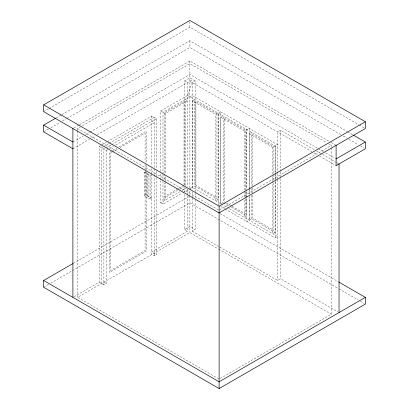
<?xml version="1.0" encoding="UTF-8"?>
<svg xmlns="http://www.w3.org/2000/svg" width="409" height="409" viewBox="0 0 409 409"><rect width="100%" height="100%" fill="white"/><g stroke="black" fill="none" stroke-linecap="round" stroke-linejoin="round"><path stroke-width="0.31" stroke-dasharray="2.04 1.53" d="M160.63 171.555L160.63 110.957L187.537 95.42L192.215 82.587L195.139 80.9L195.139 192.501M43.645 111.631L48.61 108.763M49.162 108.446L189.878 27.204L358.734 124.694M56.335 117.812L61.304 114.944M61.856 114.627L189.878 40.711L347.144 131.509M43.645 131.892L48.61 129.024M50.818 127.751L60.2 122.337M62.408 121.059L66.268 118.83M66.82 118.513L189.878 47.464L341.075 134.76M73.993 127.879L78.963 125.011M79.515 124.694L189.878 60.977L330.59 142.214M77.572 130.425L77.572 128.513L80.338 126.918M82.552 125.64L189.878 63.676L326.454 142.526M72.894 142.025L83.375 135.972M85.583 134.694L89.448 132.465M90 132.148L189.878 74.484L317.9 148.395M184.612 184.848L184.612 80.9L189.878 77.858L195.139 80.9M72.894 148.779L89.448 139.218M91.652 137.945L94.965 136.033M97.173 134.76L192.803 79.55M73.988 296.735L99.213 282.174L99.213 146.412L100.859 145.466M101.406 145.149L106.892 141.984M107.439 141.667L151.857 116.023L156.535 118.722L156.535 168.436M103.196 146.816L101.555 147.767L101.555 283.524M103.748 146.499L108.682 143.651M109.229 143.334L154.198 117.373L154.198 174.341M111.059 144.98L103.891 149.116L103.891 284.874L106.233 283.524L106.233 150.466L99.213 146.412M111.611 144.658L156.535 118.722M160.63 110.957L165.308 113.656L187.537 100.824L185.195 99.474L185.195 185.926M106.233 150.466L108.988 148.876M109.54 148.559L113.4 146.33M115.604 145.057L154.198 122.777L151.857 121.422M192.353 100.9L194.694 99.551L194.694 186.003L218.207 199.582L218.207 113.129L215.87 114.479L192.353 100.9L192.353 187.358L194.694 186.003M112.23 150.757L109.484 152.342L109.484 272.491L146.264 251.254L146.264 172.429M112.777 150.44L116.621 148.222M118.814 146.954L146.264 131.11L146.264 162.894M111.749 152.388L110.655 153.017L110.655 270.461L145.098 250.579L145.098 171.432M112.296 152.071L117.761 148.917M119.949 147.654L145.098 133.135L145.098 161.857M220.819 117.337L223.161 115.987L223.161 202.44L220.819 203.789L220.819 117.337L244.337 130.916L246.673 129.561L246.673 190.589M144.254 195.722L146.008 194.704L151.857 198.084L150.103 199.096L144.254 195.722L144.254 172.174L145.568 171.412M148.053 173.355L147.179 173.861L147.179 197.409L148.932 196.397L148.932 173.488M144.254 172.174L150.103 175.553L151.417 174.791M249.286 189.076L249.286 133.774L251.627 132.424L251.627 185.819M177.951 188.759L164.142 196.734L164.142 182.777M178.503 188.442L183.477 185.568M314.199 149.638L280.538 130.205L277.614 131.892L277.614 172.792M177.608 190.308L162.971 198.759L165.308 200.108L165.308 182.946M179.776 189.055L184.111 186.555M160.63 180.487L160.63 202.813L179.95 191.657M182.046 190.446L186.995 187.593M160.63 202.813L162.971 204.163L182.736 192.751M183.288 192.434L188.232 189.582M190.343 188.36L192.215 187.276L228.345 208.135M249.286 133.774L272.803 147.347L275.139 145.998L275.139 173.968M187.537 95.42L275.277 146.074L277.614 144.725L192.215 95.42L162.971 112.306L162.971 174.183M73.441 263.278L188.774 196.698M43.645 287.241L48.61 284.373M50.818 283.1L189.878 202.813L338.315 288.514M218.207 199.582L215.87 200.931L215.87 114.479M184.612 194.418L184.612 229.49L189.878 226.453L195.139 229.49L195.139 200.154M219.674 209.919L331.428 145.399L331.428 147.312M187.537 195.548L187.537 231.182L151.857 251.78L156.535 254.48L156.535 176.724M77.572 131.064L77.572 297.369L189.878 232.532L218.079 248.81M192.215 198.094L192.215 231.182L195.139 229.49M151.857 174.019L151.857 254.48L154.198 255.835L156.535 254.48M246.673 191.223L246.673 216.018L244.337 217.368L244.337 199.566M275.139 181.596L275.139 232.45L251.627 218.876L249.286 220.226L249.286 196.703M275.139 232.45L272.803 233.805L272.803 181.678M225.139 208.989L275.277 237.936L277.614 236.581L228.897 208.452M219.766 247.087L277.614 280.487L280.538 278.795L337.931 311.929M331.428 147.951L331.428 314.255L219.122 379.092L77.572 297.369M359.286 125.011L364.25 127.879M347.696 131.831L352.665 134.694M343.284 136.033L346.592 137.945M348.8 139.218L358.182 144.638M360.39 145.911L364.25 148.14M331.142 142.531L336.106 145.399M328.662 143.804L331.428 145.399M318.453 148.712L323.417 151.581M325.625 152.854L335.559 158.59M316.408 150.911L321.929 154.096M322.476 154.418L336.275 162.383M336.827 162.7L339.035 163.973M189.878 81.238L311.827 151.647M314.035 152.92L317.348 154.832M319.552 156.105L336.106 165.665M184.612 80.9L187.537 82.587L187.537 186.642M226.555 203.048L231.407 205.855M231.949 206.167L245.436 213.953L245.436 130.2L224.398 118.053L224.398 201.806M223.708 202.757L229.173 205.911M231.361 207.174L246.673 216.018M190.977 189.265L189.878 188.631L189.878 195.205M220.732 206.443L224.587 208.667M77.572 128.513L219.122 210.241M220.226 213.58L338.315 281.76M338.867 288.831L358.182 299.981M360.39 301.259L364.25 303.488M192.215 231.182L219.214 246.765M184.612 229.49L187.537 231.182M218.631 249.132L331.428 314.255M103.891 282.174L106.233 283.524M99.213 282.174L103.891 284.874M280.538 130.205L280.538 171.018M280.538 171.657L280.538 178.033M280.538 178.672L280.538 278.795M277.614 173.431L277.614 179.173M277.614 179.812L277.614 280.487M275.277 146.074L275.277 172.869M275.277 173.508L275.277 179.249M275.277 181.8L275.277 237.936M275.139 174.602L275.139 180.962M273.902 180.262L273.902 146.637L252.864 134.489L252.864 185.88M273.902 182.803L273.902 230.385L252.864 218.237L252.864 186.514M272.803 147.347L272.803 174.05M272.803 176.591L272.803 181.039M251.627 188.36L251.627 192.813M251.627 195.354L251.627 218.876M249.286 189.715L249.286 194.163M249.147 187.613L249.147 128.293L246.811 129.643L246.811 188.968M249.147 188.252L249.147 193.994M249.147 196.545L249.147 220.149L246.811 221.499L246.811 191.519M244.337 130.916L244.337 190.671M244.337 191.305L244.337 197.026M195.139 193.14L195.139 197.603M192.215 82.587L192.215 189.188M192.215 191.729L192.215 197.46M189.878 21.677L189.878 27.204M189.878 40.711L189.878 47.464M189.878 60.977L189.878 188.186M189.878 195.63L189.878 232.532M187.537 189.188L187.537 194.914M184.612 187.399L184.612 191.867M184.03 185.251L184.03 101.498L164.142 112.981L164.142 173.258M165.308 113.656L165.308 174.045M165.308 176.591L165.308 182.312M164.142 173.891L164.142 180.236M162.971 174.602L162.971 180.962M162.971 181.197L162.971 204.163M160.63 174.106L160.63 179.848M156.535 170.988L156.535 176.085M154.198 174.98L154.198 255.835M151.857 116.023L151.857 166.371M151.857 168.534L151.857 173.631M150.103 175.553L150.103 199.096M146.264 165.435L146.264 169.883M146.008 171.161L146.008 194.704M145.098 164.408L145.098 170.793M220.681 111.856L218.345 113.206L218.345 205.062L220.681 203.713L220.681 111.856M216.969 113.763L195.931 101.616L195.931 185.369L216.969 197.516L216.969 113.763"/><path stroke-width="0.61" d="M43.645 104.878L189.878 20.45L365.355 121.759L365.355 128.513L219.122 212.941L43.645 111.631L43.645 104.878L219.122 206.187L365.355 121.759M72.894 148.779L43.645 131.892L43.645 125.139L55.235 118.446M338.867 282.077L365.355 297.369L365.355 304.122L219.122 388.55L43.645 287.241L43.645 280.487L72.894 263.601M336.106 158.907L365.355 142.025L365.355 148.779L336.106 165.665L336.106 145.399M365.355 297.369L219.122 381.796L43.645 280.487M353.765 135.333L365.355 142.025M43.645 125.139L72.894 142.025M339.035 163.973L339.035 312.568M219.122 206.187L219.122 388.55M72.894 128.513L72.894 297.369"/></g></svg>
